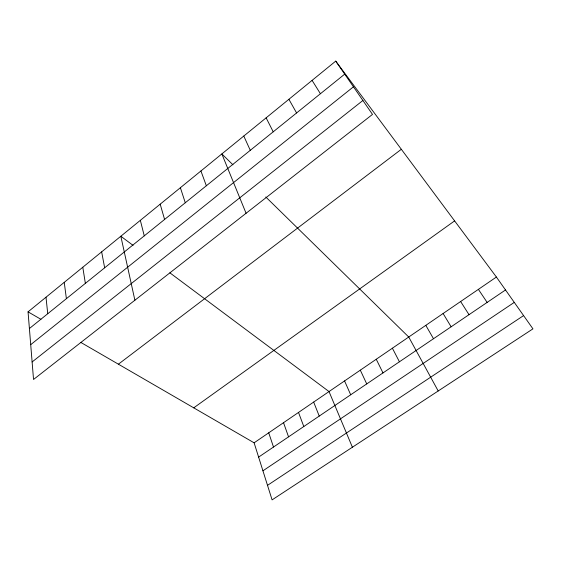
<?xml version="1.0" encoding="UTF-8"?>
<svg xmlns="http://www.w3.org/2000/svg" width="561" height="561" viewBox="0 0 561 561"><rect width="100%" height="100%" fill="white"/><g stroke="black" fill="none" stroke-linecap="round" stroke-linejoin="round"><path stroke-width="0.84" d="M335.73 61.121L372.504 114.409L33.534 379.481L28.05 311.846L335.73 61.121L496.401 277.043L532.95 328.851L272.092 499.879L254.112 442.818L80.861 342.441M29.403 328.522L344.713 74.136M30.708 344.657L353.458 86.808M32.11 361.964L362.897 100.482M118.399 364.194L401.339 149.289M193.734 407.84L454.613 220.887M254.112 442.818L496.401 277.043M258.614 457.117L505.517 289.967M262.934 470.812L514.276 302.379M267.513 485.342L523.595 315.591M28.05 311.846L40.939 319.314M133.055 245.36L120.832 236.244L134.885 300.226M169.878 272.828L329.019 391.564L352.399 447.229M232.934 164.794L221.84 153.924L246.076 213.278M265.788 196.981L408.738 337.021L438.197 390.975M478.393 289.364L487.137 302.407M460.623 301.516L469.017 314.679M312.091 80.384L320.422 93.736M443.099 313.515L451.135 326.783M425.806 325.345L433.499 338.725M288.894 99.29L296.594 112.964M392.391 348.206L399.432 361.789M266.124 117.838L273.221 131.821M376.249 359.25L382.981 372.925M360.309 370.155L366.74 383.92M243.783 136.05L250.283 150.32M344.566 380.926L350.702 394.776M313.669 402.069L319.237 416.08M298.508 412.44L303.803 426.528M200.929 170.972L206.343 185.775M283.529 422.692L288.55 436.851M268.726 432.812L273.495 447.047M180.383 187.711L185.277 202.766M160.194 204.169L164.59 219.456M140.341 220.34L144.261 235.858M101.653 251.875L104.655 267.807M82.79 267.239L85.363 283.375M64.242 282.358L66.394 298.676M45.995 297.225L47.741 313.725"/></g></svg>
